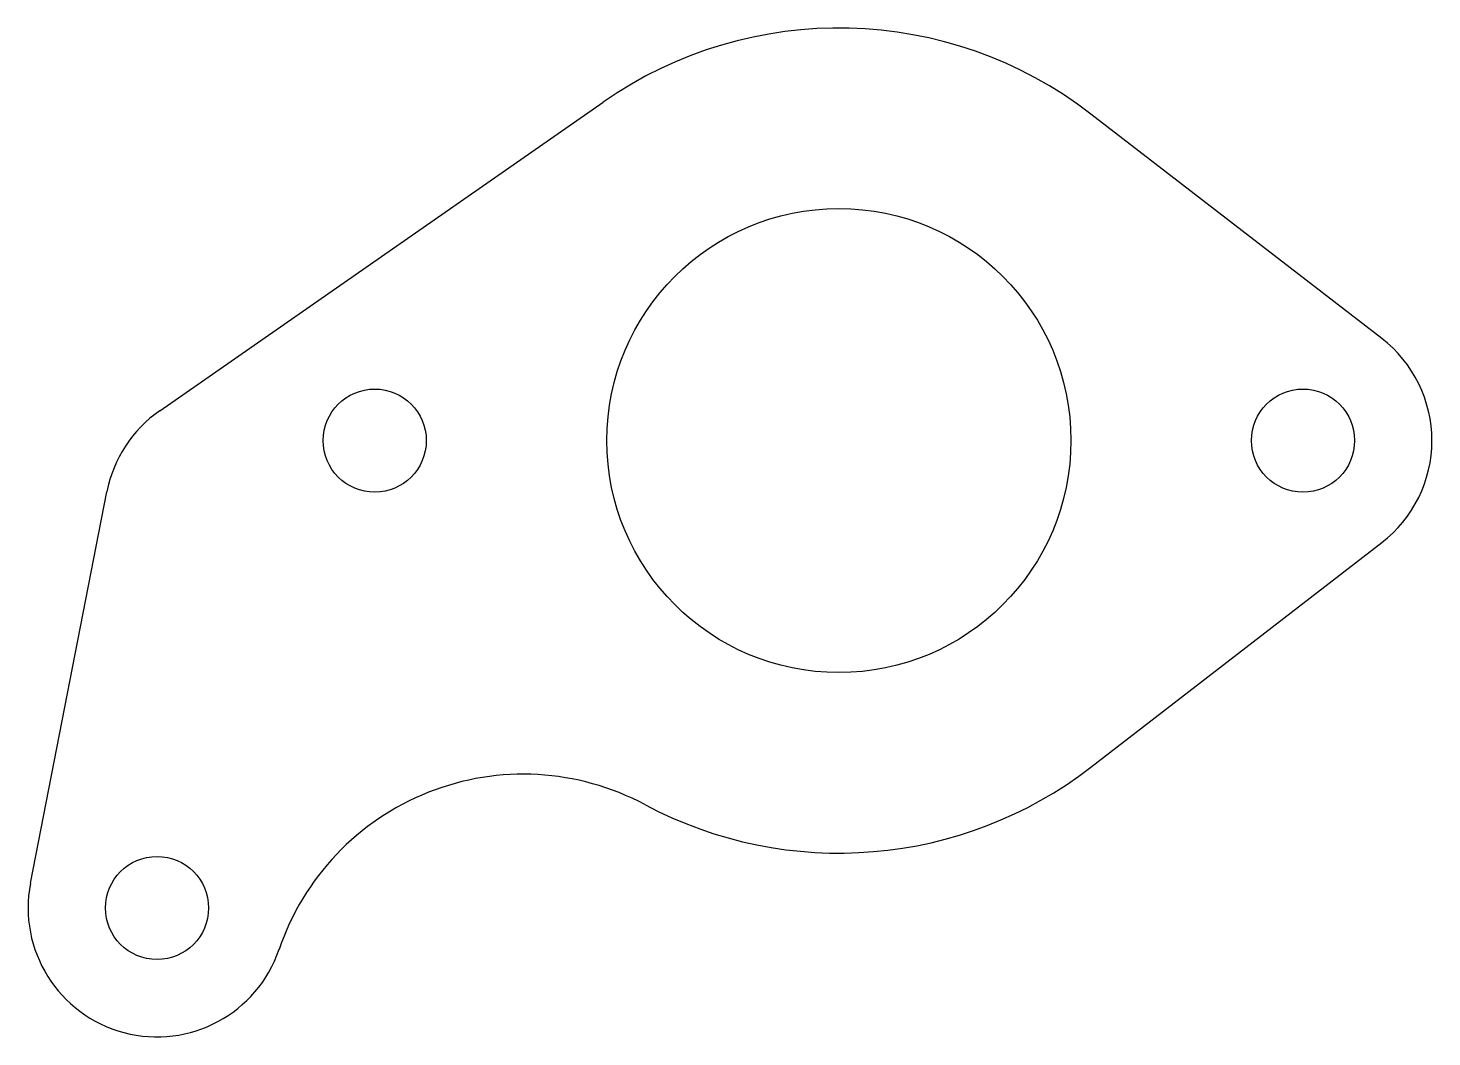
# Model space of a CAD drawing. Extents: x -79 to 58, y -58 to 40.
import ezdxf

# ---------------------------------------------------------------- set-up
doc = ezdxf.new("R2010")
doc.units = 0
doc.header["$MEASUREMENT"] = 0
doc.layers.add('VISIBLE', color=7, linetype='CONTINUOUS')

msp = doc.modelspace()

# ---------------------------------------------------------------- linework, layer by layer
at = {"layer": 'VISIBLE'}
for p, q in [((-65.84, 2.89), (-22.86, 32.83)), ((52.64, 9.89), (24.44, 31.66)), ((-78.38, -42.93), (-70.97, -4.97)), ((24.44, -31.66), (52.64, -9.89))]:
    msp.add_line(p, q, dxfattribs=at)
for centre, radius in [((0, 0), 22.5), ((-45, 0), 5), ((45, 0), 5), ((-66.11, -45.32), 5)]:
    msp.add_circle(centre, radius, dxfattribs=at)
for centre, radius, start, end in [((0, 0), 40, 52.3301, 124.8499), ((45, 0), 12.5, 307.6699, 52.3301), ((-58.7, -7.36), 12.5, 124.8499, 168.9552), ((-30.59, -57.35), 25, 61.9239, 161.2945), ((0, 0), 40, 241.9239, 307.6699), ((-66.11, -45.32), 12.5, 168.9552, 341.2945)]:
    msp.add_arc(centre, radius, start, end, dxfattribs=at)

doc.saveas('drawing.dxf')
